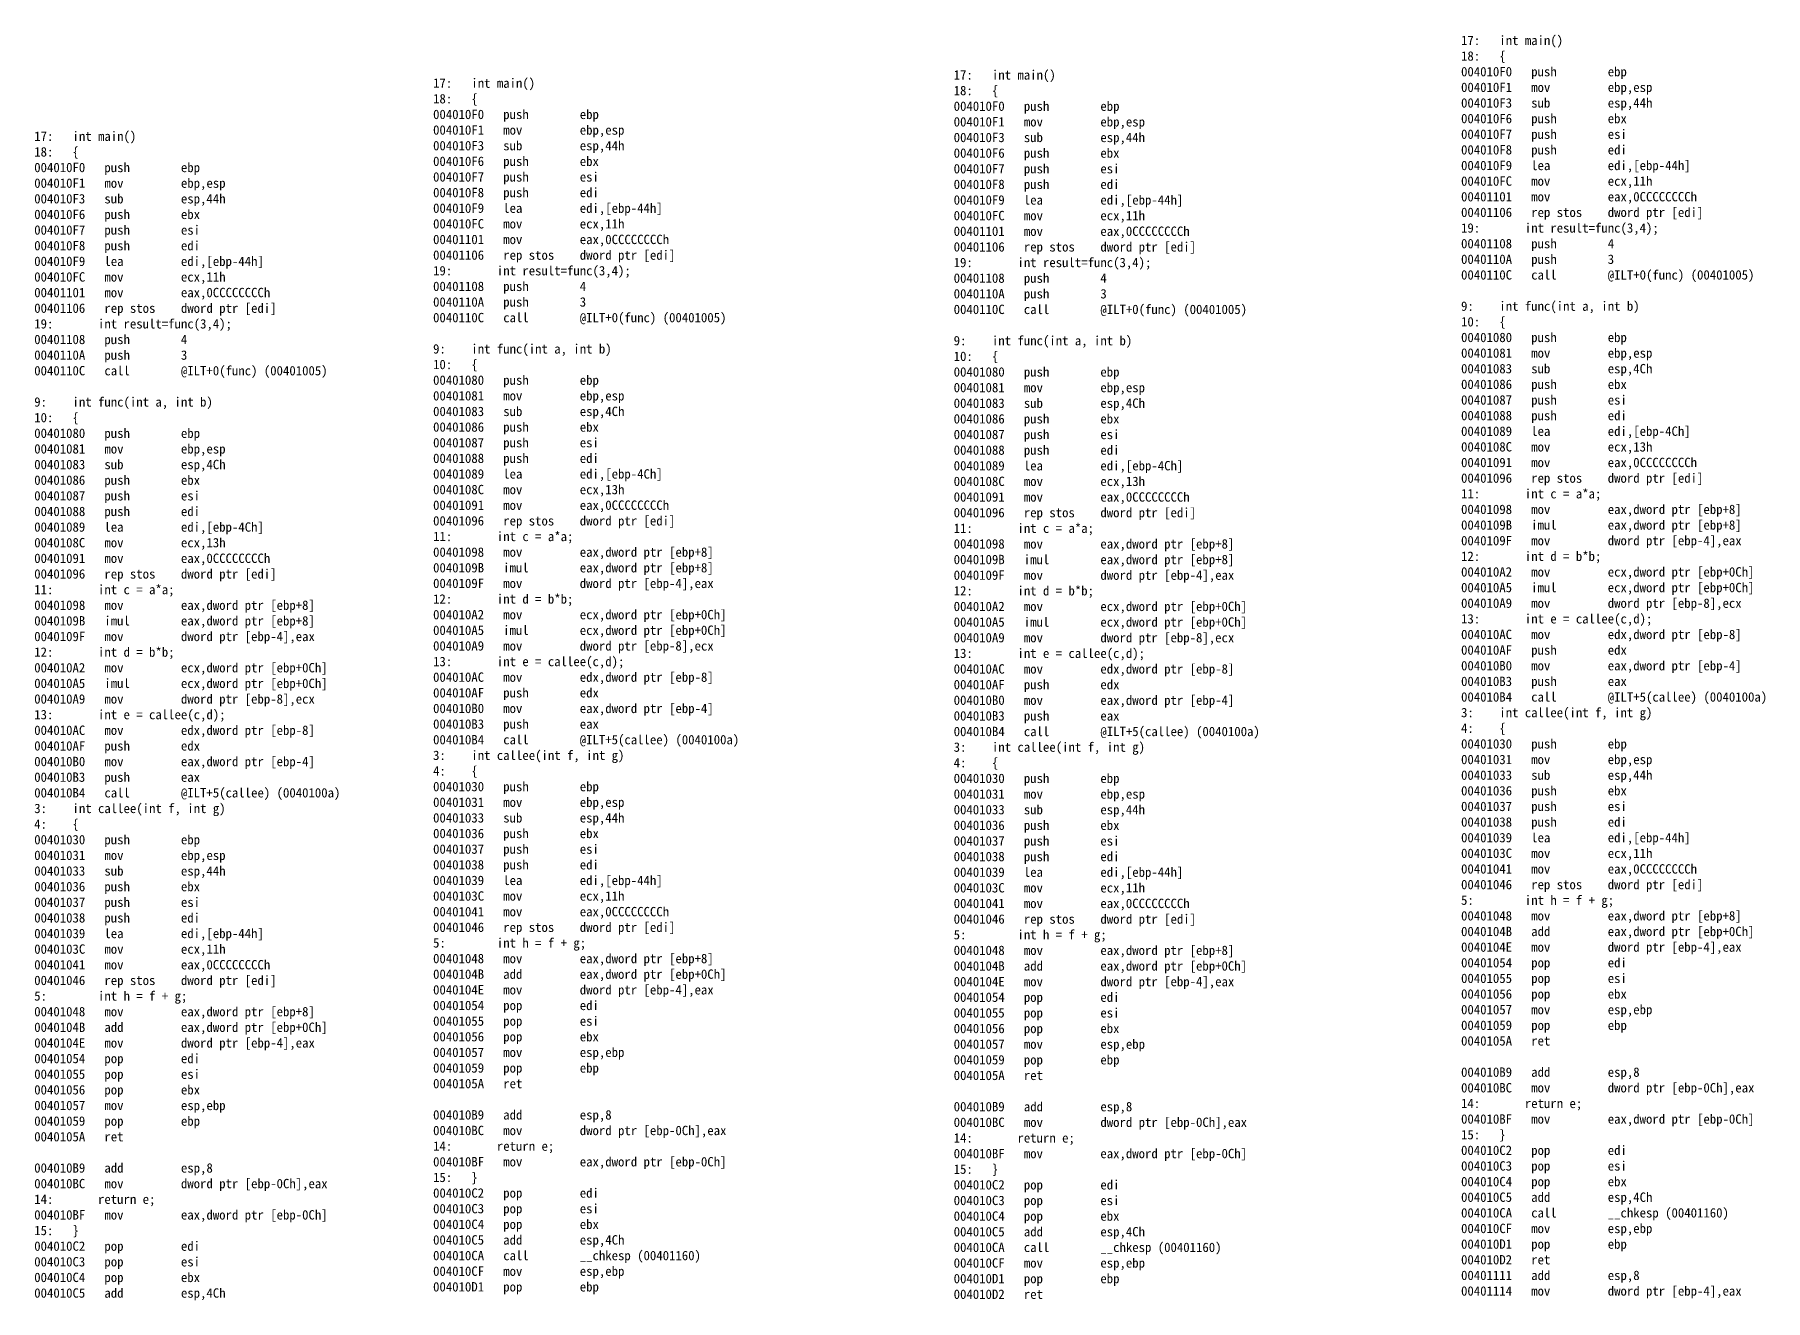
# Model space of a CAD drawing. Header units: millimetres. Extents: x 5369 to 27532, y 1174 to 4752.
# Drawn here: x 22428 to 25197, y 2460 to 4485 of the extents above; entities that cross this region are included whole.
import ezdxf

# ---------------------------------------------------------------- set-up
doc = ezdxf.new("R2010")
doc.units = ezdxf.units.MM
doc.linetypes.add('DOT', pattern=[0.25, 0, -0.25])
doc.styles.add('w', font='', dxfattribs={"height": 15})
doc.styles.get('w').set_extended_font_data('SimSun')

msp = doc.modelspace()

# ---------------------------------------------------------------- texts
at = {"linetype": 'DOT', "char_height": 15, "attachment_point": 1, "style": 'w'}
for s, insert, width in [('17:   int main()\\P18:   \\{\\P004010F0   push        ebp\\P004010F1   mov         ebp,esp\\P004010F3   sub         esp,44h\\P004010F6   push        ebx\\P004010F7   push        esi\\P004010F8   push        edi\\P004010F9   lea         edi,[ebp-44h]\\P004010FC   mov         ecx,11h\\P00401101   mov         eax,0CCCCCCCCh\\P00401106   rep stos    dword ptr [edi]\\P19:       int result=func(3,4);\\P00401108   push        4\\P0040110A   push        3\\P0040110C   call        @ILT+0(func) (00401005)\\P\\P9:    int func(int a, int b)\\P10:   \\{\\P00401080   push        ebp\\P00401081   mov         ebp,esp\\P00401083   sub         esp,4Ch\\P00401086   push        ebx\\P00401087   push        esi\\P00401088   push        edi\\P00401089   lea         edi,[ebp-4Ch]\\P0040108C   mov         ecx,13h\\P00401091   mov         eax,0CCCCCCCCh\\P00401096   rep stos    dword ptr [edi]\\P11:       int c = a*a;\\P00401098   mov         eax,dword ptr [ebp+8]\\P0040109B   imul        eax,dword ptr [ebp+8]\\P0040109F   mov         dword ptr [ebp-4],eax\\P12:       int d = b*b;\\P004010A2   mov         ecx,dword ptr [ebp+0Ch]\\P004010A5   imul        ecx,dword ptr [ebp+0Ch]\\P004010A9   mov         dword ptr [ebp-8],ecx\\P13:       int e = callee(c,d);\\P004010AC   mov         edx,dword ptr [ebp-8]\\P004010AF   push        edx\\P004010B0   mov         eax,dword ptr [ebp-4]\\P004010B3   push        eax\\P004010B4   call        @ILT+5(callee) (0040100a)\\P3:    int callee(int f, int g)\\P4:    \\{\\P00401030   push        ebp\\P00401031   mov         ebp,esp\\P00401033   sub         esp,44h\\P00401036   push        ebx\\P00401037   push        esi\\P00401038   push        edi\\P00401039   lea         edi,[ebp-44h]\\P0040103C   mov         ecx,11h\\P00401041   mov         eax,0CCCCCCCCh\\P00401046   rep stos    dword ptr [edi]\\P5:        int h = f + g;\\P00401048   mov         eax,dword ptr [ebp+8]\\P0040104B   add         eax,dword ptr [ebp+0Ch]\\P0040104E   mov         dword ptr [ebp-4],eax\\P00401054   pop         edi\\P00401055   pop         esi\\P00401056   pop         ebx\\P00401057   mov         esp,ebp\\P00401059   pop         ebp\\P0040105A   ret\\P\\P004010B9   add         esp,8\\P004010BC   mov         dword ptr [ebp-0Ch],eax\\P14:       return e;\\P004010BF   mov         eax,dword ptr [ebp-0Ch]\\P15:   \\}\\P004010C2   pop         edi\\P004010C3   pop         esi\\P004010C4   pop         ebx\\P004010C5   add         esp,4Ch\\P004010CA   call        __chkesp (00401160)\\P004010CF   mov         esp,ebp\\P004010D1   pop         ebp\\P004010D2   ret\\P00401111   add         esp,8\\P00401114   mov         dword ptr [ebp-4],eax', (24710.427, 4483.298), 811.46235), ('17:   int main()\\P18:   \\{\\P004010F0   push        ebp\\P004010F1   mov         ebp,esp\\P004010F3   sub         esp,44h\\P004010F6   push        ebx\\P004010F7   push        esi\\P004010F8   push        edi\\P004010F9   lea         edi,[ebp-44h]\\P004010FC   mov         ecx,11h\\P00401101   mov         eax,0CCCCCCCCh\\P00401106   rep stos    dword ptr [edi]\\P19:       int result=func(3,4);\\P00401108   push        4\\P0040110A   push        3\\P0040110C   call        @ILT+0(func) (00401005)\\P\\P9:    int func(int a, int b)\\P10:   \\{\\P00401080   push        ebp\\P00401081   mov         ebp,esp\\P00401083   sub         esp,4Ch\\P00401086   push        ebx\\P00401087   push        esi\\P00401088   push        edi\\P00401089   lea         edi,[ebp-4Ch]\\P0040108C   mov         ecx,13h\\P00401091   mov         eax,0CCCCCCCCh\\P00401096   rep stos    dword ptr [edi]\\P11:       int c = a*a;\\P00401098   mov         eax,dword ptr [ebp+8]\\P0040109B   imul        eax,dword ptr [ebp+8]\\P0040109F   mov         dword ptr [ebp-4],eax\\P12:       int d = b*b;\\P004010A2   mov         ecx,dword ptr [ebp+0Ch]\\P004010A5   imul        ecx,dword ptr [ebp+0Ch]\\P004010A9   mov         dword ptr [ebp-8],ecx\\P13:       int e = callee(c,d);\\P004010AC   mov         edx,dword ptr [ebp-8]\\P004010AF   push        edx\\P004010B0   mov         eax,dword ptr [ebp-4]\\P004010B3   push        eax\\P004010B4   call        @ILT+5(callee) (0040100a)\\P3:    int callee(int f, int g)\\P4:    \\{\\P00401030   push        ebp\\P00401031   mov         ebp,esp\\P00401033   sub         esp,44h\\P00401036   push        ebx\\P00401037   push        esi\\P00401038   push        edi\\P00401039   lea         edi,[ebp-44h]\\P0040103C   mov         ecx,11h\\P00401041   mov         eax,0CCCCCCCCh\\P00401046   rep stos    dword ptr [edi]\\P5:        int h = f + g;\\P00401048   mov         eax,dword ptr [ebp+8]\\P0040104B   add         eax,dword ptr [ebp+0Ch]\\P0040104E   mov         dword ptr [ebp-4],eax\\P00401054   pop         edi\\P00401055   pop         esi\\P00401056   pop         ebx\\P00401057   mov         esp,ebp\\P00401059   pop         ebp\\P0040105A   ret\\P\\P004010B9   add         esp,8\\P004010BC   mov         dword ptr [ebp-0Ch],eax\\P14:       return e;\\P004010BF   mov         eax,dword ptr [ebp-0Ch]\\P15:   \\}\\P004010C2   pop         edi\\P004010C3   pop         esi\\P004010C4   pop         ebx\\P004010C5   add         esp,4Ch\\P004010CA   call        __chkesp (00401160)\\P004010CF   mov         esp,ebp\\P004010D1   pop         ebp', (23065.792, 4414.959), 809.57827), ('17:   int main()\\P18:   \\{\\P004010F0   push        ebp\\P004010F1   mov         ebp,esp\\P004010F3   sub         esp,44h\\P004010F6   push        ebx\\P004010F7   push        esi\\P004010F8   push        edi\\P004010F9   lea         edi,[ebp-44h]\\P004010FC   mov         ecx,11h\\P00401101   mov         eax,0CCCCCCCCh\\P00401106   rep stos    dword ptr [edi]\\P19:       int result=func(3,4);\\P00401108   push        4\\P0040110A   push        3\\P0040110C   call        @ILT+0(func) (00401005)\\P\\P9:    int func(int a, int b)\\P10:   \\{\\P00401080   push        ebp\\P00401081   mov         ebp,esp\\P00401083   sub         esp,4Ch\\P00401086   push        ebx\\P00401087   push        esi\\P00401088   push        edi\\P00401089   lea         edi,[ebp-4Ch]\\P0040108C   mov         ecx,13h\\P00401091   mov         eax,0CCCCCCCCh\\P00401096   rep stos    dword ptr [edi]\\P11:       int c = a*a;\\P00401098   mov         eax,dword ptr [ebp+8]\\P0040109B   imul        eax,dword ptr [ebp+8]\\P0040109F   mov         dword ptr [ebp-4],eax\\P12:       int d = b*b;\\P004010A2   mov         ecx,dword ptr [ebp+0Ch]\\P004010A5   imul        ecx,dword ptr [ebp+0Ch]\\P004010A9   mov         dword ptr [ebp-8],ecx\\P13:       int e = callee(c,d);\\P004010AC   mov         edx,dword ptr [ebp-8]\\P004010AF   push        edx\\P004010B0   mov         eax,dword ptr [ebp-4]\\P004010B3   push        eax\\P004010B4   call        @ILT+5(callee) (0040100a)\\P3:    int callee(int f, int g)\\P4:    \\{\\P00401030   push        ebp\\P00401031   mov         ebp,esp\\P00401033   sub         esp,44h\\P00401036   push        ebx\\P00401037   push        esi\\P00401038   push        edi\\P00401039   lea         edi,[ebp-44h]\\P0040103C   mov         ecx,11h\\P00401041   mov         eax,0CCCCCCCCh\\P00401046   rep stos    dword ptr [edi]\\P5:        int h = f + g;\\P00401048   mov         eax,dword ptr [ebp+8]\\P0040104B   add         eax,dword ptr [ebp+0Ch]\\P0040104E   mov         dword ptr [ebp-4],eax\\P00401054   pop         edi\\P00401055   pop         esi\\P00401056   pop         ebx\\P00401057   mov         esp,ebp\\P00401059   pop         ebp\\P0040105A   ret\\P\\P004010B9   add         esp,8\\P004010BC   mov         dword ptr [ebp-0Ch],eax\\P14:       return e;\\P004010BF   mov         eax,dword ptr [ebp-0Ch]\\P15:   \\}\\P004010C2   pop         edi\\P004010C3   pop         esi\\P004010C4   pop         ebx\\P004010C5   add         esp,4Ch\\P004010CA   call        __chkesp (00401160)\\P004010CF   mov         esp,ebp\\P004010D1   pop         ebp\\P004010D2   ret', (23898.697, 4428.085), 803.44017), ('17:   int main()\\P18:   \\{\\P004010F0   push        ebp\\P004010F1   mov         ebp,esp\\P004010F3   sub         esp,44h\\P004010F6   push        ebx\\P004010F7   push        esi\\P004010F8   push        edi\\P004010F9   lea         edi,[ebp-44h]\\P004010FC   mov         ecx,11h\\P00401101   mov         eax,0CCCCCCCCh\\P00401106   rep stos    dword ptr [edi]\\P19:       int result=func(3,4);\\P00401108   push        4\\P0040110A   push        3\\P0040110C   call        @ILT+0(func) (00401005)\\P\\P9:    int func(int a, int b)\\P10:   \\{\\P00401080   push        ebp\\P00401081   mov         ebp,esp\\P00401083   sub         esp,4Ch\\P00401086   push        ebx\\P00401087   push        esi\\P00401088   push        edi\\P00401089   lea         edi,[ebp-4Ch]\\P0040108C   mov         ecx,13h\\P00401091   mov         eax,0CCCCCCCCh\\P00401096   rep stos    dword ptr [edi]\\P11:       int c = a*a;\\P00401098   mov         eax,dword ptr [ebp+8]\\P0040109B   imul        eax,dword ptr [ebp+8]\\P0040109F   mov         dword ptr [ebp-4],eax\\P12:       int d = b*b;\\P004010A2   mov         ecx,dword ptr [ebp+0Ch]\\P004010A5   imul        ecx,dword ptr [ebp+0Ch]\\P004010A9   mov         dword ptr [ebp-8],ecx\\P13:       int e = callee(c,d);\\P004010AC   mov         edx,dword ptr [ebp-8]\\P004010AF   push        edx\\P004010B0   mov         eax,dword ptr [ebp-4]\\P004010B3   push        eax\\P004010B4   call        @ILT+5(callee) (0040100a)\\P3:    int callee(int f, int g)\\P4:    \\{\\P00401030   push        ebp\\P00401031   mov         ebp,esp\\P00401033   sub         esp,44h\\P00401036   push        ebx\\P00401037   push        esi\\P00401038   push        edi\\P00401039   lea         edi,[ebp-44h]\\P0040103C   mov         ecx,11h\\P00401041   mov         eax,0CCCCCCCCh\\P00401046   rep stos    dword ptr [edi]\\P5:        int h = f + g;\\P00401048   mov         eax,dword ptr [ebp+8]\\P0040104B   add         eax,dword ptr [ebp+0Ch]\\P0040104E   mov         dword ptr [ebp-4],eax\\P00401054   pop         edi\\P00401055   pop         esi\\P00401056   pop         ebx\\P00401057   mov         esp,ebp\\P00401059   pop         ebp\\P0040105A   ret\\P\\P004010B9   add         esp,8\\P004010BC   mov         dword ptr [ebp-0Ch],eax\\P14:       return e;\\P004010BF   mov         eax,dword ptr [ebp-0Ch]\\P15:   \\}\\P004010C2   pop         edi\\P004010C3   pop         esi\\P004010C4   pop         ebx\\P004010C5   add         esp,4Ch', (22427.701, 4330.014), 809.05047)]:
    msp.add_mtext(s, dxfattribs=dict(at, insert=insert, width=width))

doc.saveas('drawing.dxf')
